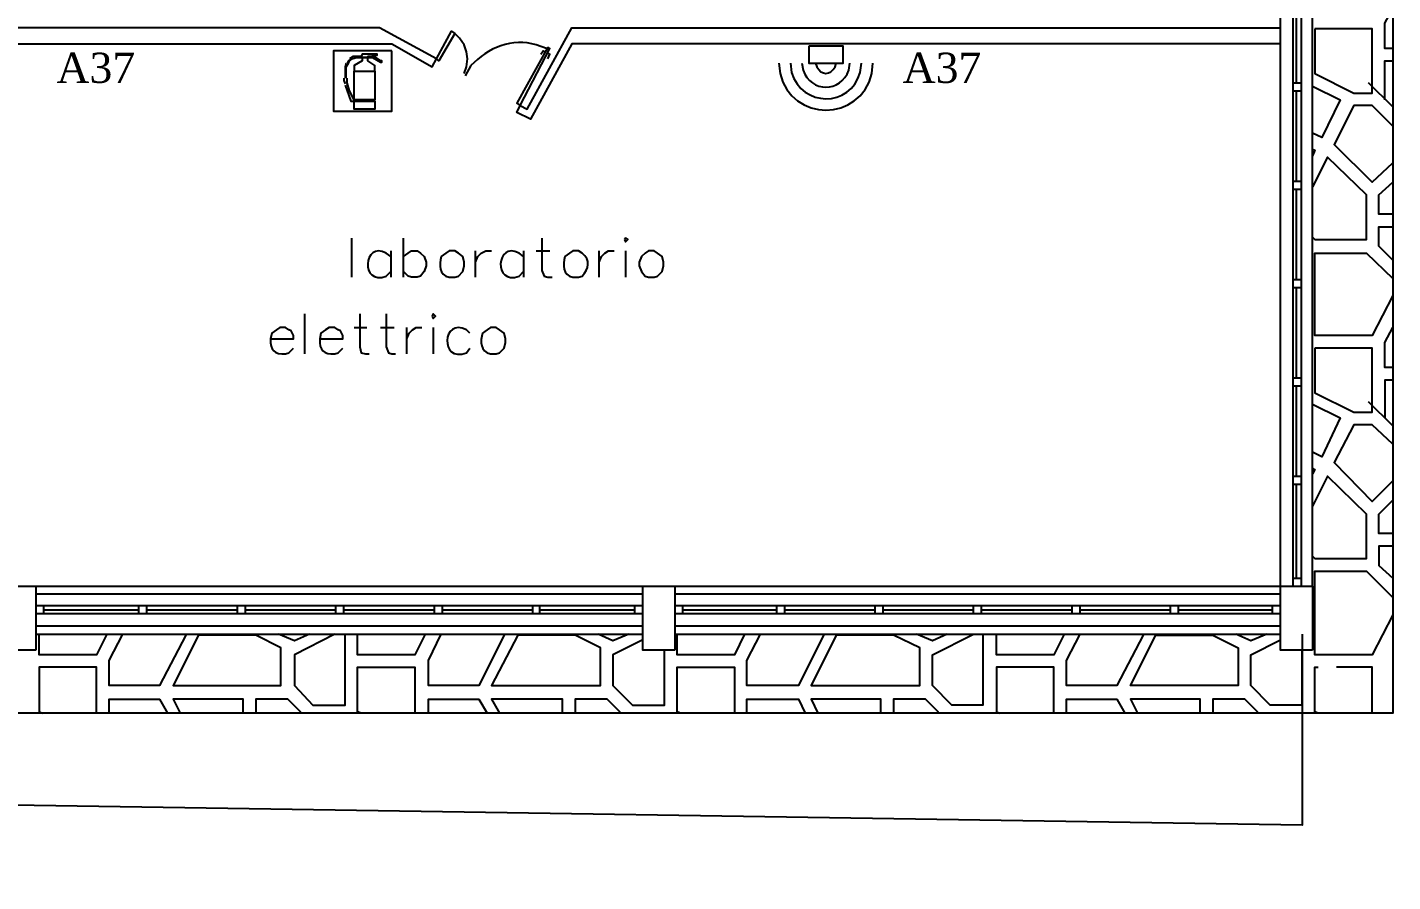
# Model space of a CAD drawing. Header units: millimetres. Extents: x 2592 to 5194, y 1172 to 2359.
# Drawn here: x 2599.987 to 2600.981, y 1177.308 to 1177.93 of the extents above; entities that cross this region are included whole.
import ezdxf

# ---------------------------------------------------------------- set-up
doc = ezdxf.new("R2010")
doc.units = ezdxf.units.MM
doc.layers.add('PDF _Geometria', color=7, linetype='Continuous')
doc.layers.add('PDF _Testo', color=7, linetype='Continuous')
doc.styles.add('PDF Times New Roman', font='times.ttf')

msp = doc.modelspace()

# ---------------------------------------------------------------- linework, layer by layer
at = {"layer": 'PDF _Geometria', "color": 8, "lineweight": 25, "true_color": 0x808080}
for points in [[(2598.97275, 1181.22904), (2598.65608, 1181.22904), (2598.65608, 1181.22821), (2598.65608, 1180.34488), (2600.98108, 1180.34488), (2600.98108, 1179.19488), (2598.84442, 1179.19488), (2598.84442, 1178.57988), (2600.98108, 1178.57988), (2600.98108, 1177.43071), (2598.84442, 1177.43071), (2598.84442, 1176.81488), (2598.93775, 1176.81488)], [(2600.98108, 1177.91488), (2600.97525, 1177.91488), (2600.97525, 1177.93321), (2600.98108, 1177.94404)], [(2600.97525, 1177.87738), (2600.97525, 1177.90571), (2600.98108, 1177.90571)], [(2600.92275, 1177.88738), (2600.94275, 1177.87738), (2600.92942, 1177.84988), (2600.92275, 1177.85321)], [(2600.98108, 1177.87238), (2600.96358, 1177.88988)], [(2600.98108, 1177.85821), (2600.96608, 1177.87321), (2600.95275, 1177.87321), (2600.93858, 1177.84488), (2600.96608, 1177.81738), (2600.98108, 1177.83154)], [(2600.92275, 1177.84154), (2600.92442, 1177.84071), (2600.92275, 1177.83654)], [(2600.92275, 1177.77738), (2600.92442, 1177.77571), (2600.96192, 1177.77571), (2600.96192, 1177.80821), (2600.93358, 1177.83571), (2600.92275, 1177.81404)], [(2600.98108, 1177.79404), (2600.97108, 1177.79404), (2600.97108, 1177.80821), (2600.98108, 1177.81738)], [(2600.98108, 1177.76071), (2600.97108, 1177.77071), (2600.97108, 1177.78488), (2600.98108, 1177.78488)], [(2600.98108, 1177.73488), (2600.96608, 1177.70571), (2600.92442, 1177.70571), (2600.92442, 1177.76571), (2600.96192, 1177.76571), (2600.98108, 1177.74738)], [(2600.98108, 1177.68238), (2600.97525, 1177.68238), (2600.97525, 1177.70071), (2600.98108, 1177.71154)], [(2600.98108, 1177.67321), (2600.97525, 1177.67321), (2600.97525, 1177.64571)], [(2600.92275, 1177.65571), (2600.94275, 1177.64571), (2600.92942, 1177.61738), (2600.92275, 1177.62071)], [(2600.98108, 1177.63988), (2600.96358, 1177.65738)], [(2600.98108, 1177.62654), (2600.96608, 1177.64071), (2600.95275, 1177.64071), (2600.93858, 1177.61321), (2600.96608, 1177.58488), (2600.98108, 1177.59988)], [(2600.92275, 1177.60904), (2600.92442, 1177.60821), (2600.92275, 1177.60488)], [(2600.92275, 1177.54488), (2600.92442, 1177.54321), (2600.96192, 1177.54321), (2600.96192, 1177.57571), (2600.93358, 1177.60321), (2600.92275, 1177.58154)], [(2600.98108, 1177.56154), (2600.97108, 1177.56154), (2600.97108, 1177.57571), (2600.98108, 1177.58571)], [(2600.98108, 1177.55238), (2600.97108, 1177.55238), (2600.97108, 1177.53821), (2600.98108, 1177.52904)], [(2600.98108, 1177.50238), (2600.96608, 1177.47321), (2600.92442, 1177.47321), (2600.92442, 1177.53404), (2600.96192, 1177.53404), (2600.98108, 1177.51488)], [(2600.91525, 1177.48821), (2600.91525, 1177.34904), (2599.94525, 1177.36404)], [(2600.04525, 1177.48821), (2600.03775, 1177.47321), (2599.99608, 1177.47321), (2599.99608, 1177.48821)], [(2600.10275, 1177.48738), (2600.08358, 1177.45071), (2600.04692, 1177.45071), (2600.04692, 1177.46904), (2600.05692, 1177.48821)], [(2600.19275, 1177.48821), (2600.18192, 1177.48321), (2600.17025, 1177.48821)], [(2600.21108, 1177.48821), (2600.18192, 1177.47321), (2600.18192, 1177.45071), (2600.19525, 1177.43654), (2600.21858, 1177.43654), (2600.21858, 1177.48821)], [(2600.27692, 1177.48821), (2600.26942, 1177.47321), (2600.22775, 1177.47321), (2600.22775, 1177.48821)], [(2600.33442, 1177.48738), (2600.31608, 1177.45071), (2600.27942, 1177.45071), (2600.27942, 1177.46904), (2600.28858, 1177.48821)], [(2600.42525, 1177.48821), (2600.41358, 1177.48321), (2600.40275, 1177.48821)], [(2600.50942, 1177.48821), (2600.50192, 1177.47321), (2600.46025, 1177.47321), (2600.46025, 1177.48821)], [(2600.56692, 1177.48738), (2600.54858, 1177.45071), (2600.51108, 1177.45071), (2600.51108, 1177.46904), (2600.52108, 1177.48821)], [(2600.65692, 1177.48821), (2600.64608, 1177.48321), (2600.63442, 1177.48821)], [(2600.68275, 1177.48821), (2600.68275, 1177.43654), (2600.66025, 1177.43654), (2600.64608, 1177.45071), (2600.64608, 1177.47321), (2600.67608, 1177.48821)], [(2600.74192, 1177.48821), (2600.73442, 1177.47321), (2600.69275, 1177.47321), (2600.69275, 1177.48821)], [(2600.79942, 1177.48738), (2600.78025, 1177.45071), (2600.74358, 1177.45071), (2600.74358, 1177.46904), (2600.75358, 1177.48821)], [(2600.88942, 1177.48821), (2600.87775, 1177.48321), (2600.86692, 1177.48821)], [(2600.43525, 1177.48404), (2600.41358, 1177.47321), (2600.41358, 1177.45071), (2600.42775, 1177.43654), (2600.45108, 1177.43654), (2600.45108, 1177.47654)], [(2600.91525, 1177.43654), (2600.89192, 1177.43654), (2600.87775, 1177.45071), (2600.87775, 1177.47321), (2600.89942, 1177.48404)], [(2600.03775, 1177.43071), (2600.03775, 1177.46404), (2599.99608, 1177.46404), (2599.99608, 1177.43154), (2599.99858, 1177.43071)], [(2600.23025, 1177.43071), (2600.22775, 1177.43154), (2600.22775, 1177.46404), (2600.26942, 1177.46404), (2600.26942, 1177.43071)], [(2600.46275, 1177.43071), (2600.46025, 1177.43154), (2600.46025, 1177.46404), (2600.50192, 1177.46404), (2600.50192, 1177.43071)], [(2600.73442, 1177.43071), (2600.73442, 1177.46404), (2600.69275, 1177.46404), (2600.69275, 1177.43154), (2600.69525, 1177.43071)], [(2600.92692, 1177.43071), (2600.92442, 1177.43154), (2600.92442, 1177.46404), (2600.92692, 1177.46404)], [(2600.96608, 1177.43071), (2600.96608, 1177.46404), (2600.94025, 1177.46404)], [(2600.04692, 1177.43071), (2600.04692, 1177.44071), (2600.08358, 1177.44071), (2600.08942, 1177.43071)], [(2600.14442, 1177.43071), (2600.14442, 1177.44071), (2600.09358, 1177.44071), (2600.09858, 1177.43071)], [(2600.18608, 1177.43071), (2600.18608, 1177.43154), (2600.17692, 1177.44071), (2600.15358, 1177.44071), (2600.15358, 1177.43071)], [(2600.27942, 1177.43071), (2600.27942, 1177.44071), (2600.31608, 1177.44071), (2600.32192, 1177.43071)], [(2600.37692, 1177.43071), (2600.37692, 1177.44071), (2600.32525, 1177.44071), (2600.33108, 1177.43071)], [(2600.41858, 1177.43071), (2600.41858, 1177.43154), (2600.40942, 1177.44071), (2600.38608, 1177.44071), (2600.38608, 1177.43071)], [(2600.51108, 1177.43071), (2600.51108, 1177.44071), (2600.54858, 1177.44071), (2600.55358, 1177.43071)], [(2600.60858, 1177.43071), (2600.60858, 1177.44071), (2600.55775, 1177.44071), (2600.56275, 1177.43071)], [(2600.65025, 1177.43071), (2600.65025, 1177.43154), (2600.64108, 1177.44071), (2600.61775, 1177.44071), (2600.61775, 1177.43071)], [(2600.74358, 1177.43071), (2600.74358, 1177.44071), (2600.78025, 1177.44071), (2600.78608, 1177.43071)], [(2600.84108, 1177.43071), (2600.84108, 1177.44071), (2600.79025, 1177.44071), (2600.79525, 1177.43071)], [(2600.88275, 1177.43071), (2600.88275, 1177.43154), (2600.87358, 1177.44071), (2600.85025, 1177.44071), (2600.85025, 1177.43071)]]:
    msp.add_lwpolyline(points, dxfattribs=at)
at = {"layer": 'PDF _Geometria', "lineweight": 25}
for points in [[(2600.92275, 1177.52321), (2600.92275, 1178.48654), (2600.92275, 1178.53321), (2600.89942, 1178.53321), (2600.89942, 1178.48654), (2600.55108, 1178.48654)], [(2600.45858, 1177.52321), (2600.89942, 1177.52321), (2600.89942, 1178.48654), (2600.92275, 1178.48654)], [(2599.72108, 1177.52321), (2599.72108, 1177.91821), (2600.25275, 1177.91821), (2600.28192, 1177.90154), (2600.28525, 1177.90738), (2600.24358, 1177.92988), (2599.33525, 1177.92988), (2599.30358, 1177.87071), (2599.29858, 1177.87321), (2599.29525, 1177.86821), (2599.30525, 1177.86321), (2599.33608, 1177.91821), (2599.70942, 1177.91821), (2599.70942, 1177.52321)], [(2600.89942, 1177.91821), (2600.38358, 1177.91821), (2600.35358, 1177.86321), (2600.34358, 1177.86821), (2600.34608, 1177.87321), (2600.35108, 1177.87071), (2600.38358, 1177.92988), (2600.89942, 1177.92988)], [(2600.22358, 1177.74821), (2600.22358, 1177.77654)], [(2600.26108, 1177.74821), (2600.26108, 1177.77654)], [(2600.36192, 1177.77654), (2600.36192, 1177.75321), (2600.36358, 1177.74904), (2600.36608, 1177.74821), (2600.36942, 1177.74821)], [(2600.25192, 1177.76321), (2600.24858, 1177.76571)], [(2600.25192, 1177.76738), (2600.25192, 1177.74821)], [(2600.26108, 1177.76321), (2600.26442, 1177.76571), (2600.26692, 1177.76738), (2600.27108, 1177.76738), (2600.27358, 1177.76571), (2600.27608, 1177.76321), (2600.27775, 1177.75904), (2600.27775, 1177.75654), (2600.27608, 1177.75238), (2600.27358, 1177.74904), (2600.27108, 1177.74821), (2600.26692, 1177.74821), (2600.26442, 1177.74904), (2600.26108, 1177.75238)], [(2600.29442, 1177.74821), (2600.29858, 1177.74821), (2600.30108, 1177.74904), (2600.30442, 1177.75238), (2600.30525, 1177.75654), (2600.30525, 1177.75904), (2600.30442, 1177.76321), (2600.30108, 1177.76571), (2600.29858, 1177.76738), (2600.29442, 1177.76738), (2600.29192, 1177.76571), (2600.28858, 1177.76321)], [(2600.31358, 1177.74821), (2600.31358, 1177.76738)], [(2600.31358, 1177.75904), (2600.31525, 1177.76321), (2600.31775, 1177.76571), (2600.32108, 1177.76738), (2600.32525, 1177.76738)], [(2600.34858, 1177.76321), (2600.34525, 1177.76571)], [(2600.34858, 1177.76738), (2600.34858, 1177.74821)], [(2600.35775, 1177.76738), (2600.36775, 1177.76738)], [(2600.39108, 1177.76571), (2600.38858, 1177.76738), (2600.38442, 1177.76738), (2600.38192, 1177.76571), (2600.37858, 1177.76321)], [(2600.40358, 1177.74821), (2600.40358, 1177.76738)], [(2600.40358, 1177.75904), (2600.40525, 1177.76321), (2600.40775, 1177.76571), (2600.41025, 1177.76738), (2600.41442, 1177.76738)], [(2600.42275, 1177.76738), (2600.42275, 1177.74821)], [(2600.24858, 1177.74904), (2600.25192, 1177.75238)], [(2600.34525, 1177.74904), (2600.34858, 1177.75238)], [(2600.38442, 1177.74821), (2600.38858, 1177.74821), (2600.39108, 1177.74904)], [(2600.18942, 1177.69238), (2600.18942, 1177.72154)], [(2600.22942, 1177.72154), (2600.22942, 1177.69738), (2600.23025, 1177.69321), (2600.23358, 1177.69238), (2600.23608, 1177.69238)], [(2600.24858, 1177.72154), (2600.24858, 1177.69738), (2600.25025, 1177.69321), (2600.25275, 1177.69238), (2600.25525, 1177.69238)], [(2600.22525, 1177.71154), (2600.23442, 1177.71154)], [(2600.24442, 1177.71154), (2600.25442, 1177.71154)], [(2600.26358, 1177.69238), (2600.26358, 1177.71154)], [(2600.26358, 1177.70321), (2600.26525, 1177.70738), (2600.26775, 1177.70988), (2600.27025, 1177.71154), (2600.27442, 1177.71154)], [(2600.28275, 1177.71154), (2600.28275, 1177.69238)], [(2600.30942, 1177.70738), (2600.30692, 1177.70988)], [(2600.32442, 1177.69238), (2600.32858, 1177.69238), (2600.33108, 1177.69321), (2600.33442, 1177.69654), (2600.33525, 1177.70071), (2600.33525, 1177.70321), (2600.33442, 1177.70738), (2600.33108, 1177.70988), (2600.32858, 1177.71154), (2600.32442, 1177.71154), (2600.32192, 1177.70988), (2600.31858, 1177.70738)], [(2600.17525, 1177.69238), (2600.17775, 1177.69321), (2600.18108, 1177.69654)], [(2600.21108, 1177.69238), (2600.21358, 1177.69321), (2600.21692, 1177.69654)], [(2600.30692, 1177.69321), (2600.30942, 1177.69654)], [(2599.99358, 1177.52321), (2600.43525, 1177.52321)], [(2600.43525, 1177.51738), (2599.99358, 1177.51738)], [(2600.89942, 1177.51738), (2600.45858, 1177.51738)], [(2600.43525, 1177.49404), (2599.99358, 1177.49404)], [(2599.99358, 1177.48821), (2600.43525, 1177.48821)], [(2600.10275, 1177.48738), (2600.10192, 1177.48821)], [(2600.33442, 1177.48738), (2600.33358, 1177.48821)], [(2600.89942, 1177.49404), (2600.45858, 1177.49404)], [(2600.45858, 1177.48821), (2600.89942, 1177.48821)], [(2600.56692, 1177.48738), (2600.56608, 1177.48821)], [(2600.79942, 1177.48738), (2600.79858, 1177.48821)], [(2600.91525, 1177.43654), (2600.91525, 1177.47654)]]:
    msp.add_lwpolyline(points, dxfattribs=at)
at = {"layer": 'PDF _Geometria', "color": 4, "lineweight": 25}
for points in [[(2600.90858, 1177.52321), (2600.90858, 1177.96154), (2600.91442, 1177.96154), (2600.95775, 1177.96154), (2600.95775, 1177.96321), (2600.91442, 1177.96321), (2600.91442, 1177.96154), (2600.91442, 1177.52321)], [(2600.91108, 1177.88988), (2600.91108, 1177.95571)], [(2600.30525, 1177.89654), (2600.30692, 1177.90154), (2600.30775, 1177.90738), (2600.30692, 1177.91238), (2600.30525, 1177.91738), (2600.30192, 1177.92238), (2600.29858, 1177.92571)], [(2600.36525, 1177.91488), (2600.35775, 1177.91738)], [(2600.36108, 1177.91071), (2600.36275, 1177.91321), (2600.36442, 1177.91238)], [(2600.31025, 1177.90238), (2600.30608, 1177.89488)], [(2600.36608, 1177.90738), (2600.36775, 1177.91071), (2600.36608, 1177.91154)], [(2600.90858, 1177.88988), (2600.91442, 1177.88988)], [(2600.90858, 1177.88404), (2600.91442, 1177.88404)], [(2600.91108, 1177.81821), (2600.91108, 1177.88404)], [(2600.90858, 1177.81821), (2600.91442, 1177.81821)], [(2600.90858, 1177.81238), (2600.91442, 1177.81238)], [(2600.91108, 1177.74654), (2600.91108, 1177.81238)], [(2600.90858, 1177.74654), (2600.91442, 1177.74654)], [(2600.90858, 1177.74071), (2600.91442, 1177.74071)], [(2600.91108, 1177.67488), (2600.91108, 1177.74071)], [(2600.90858, 1177.67488), (2600.91442, 1177.67488)], [(2600.90858, 1177.66904), (2600.91442, 1177.66904)], [(2600.91108, 1177.60321), (2600.91108, 1177.66904)], [(2600.90858, 1177.60321), (2600.91442, 1177.60321)], [(2600.90858, 1177.59738), (2600.91442, 1177.59738)], [(2600.91108, 1177.52904), (2600.91108, 1177.59738)], [(2600.90858, 1177.52904), (2600.91442, 1177.52904)], [(2599.99358, 1177.50904), (2600.43525, 1177.50904)], [(2599.99942, 1177.50321), (2599.99942, 1177.50904)], [(2600.06858, 1177.50571), (2599.99942, 1177.50571)], [(2600.06858, 1177.50321), (2600.06858, 1177.50904)], [(2600.07442, 1177.50321), (2600.07442, 1177.50904)], [(2600.14025, 1177.50571), (2600.07442, 1177.50571)], [(2600.14025, 1177.50321), (2600.14025, 1177.50904)], [(2600.14608, 1177.50321), (2600.14608, 1177.50904)], [(2600.21192, 1177.50571), (2600.14608, 1177.50571)], [(2600.21192, 1177.50321), (2600.21192, 1177.50904)], [(2600.21775, 1177.50321), (2600.21775, 1177.50904)], [(2600.28358, 1177.50571), (2600.21775, 1177.50571)], [(2600.28358, 1177.50321), (2600.28358, 1177.50904)], [(2600.28942, 1177.50321), (2600.28942, 1177.50904)], [(2600.35525, 1177.50571), (2600.28942, 1177.50571)], [(2600.35525, 1177.50321), (2600.35525, 1177.50904)], [(2600.36025, 1177.50321), (2600.36025, 1177.50904)], [(2600.42942, 1177.50571), (2600.36025, 1177.50571)], [(2600.42942, 1177.50321), (2600.42942, 1177.50904)], [(2600.45858, 1177.50904), (2600.89942, 1177.50904)], [(2600.46442, 1177.50321), (2600.46442, 1177.50904)], [(2600.53275, 1177.50571), (2600.46442, 1177.50571)], [(2600.53275, 1177.50321), (2600.53275, 1177.50904)], [(2600.53858, 1177.50321), (2600.53858, 1177.50904)], [(2600.60442, 1177.50571), (2600.53858, 1177.50571)], [(2600.60442, 1177.50321), (2600.60442, 1177.50904)], [(2600.61025, 1177.50321), (2600.61025, 1177.50904)], [(2600.67608, 1177.50571), (2600.61025, 1177.50571)], [(2600.67608, 1177.50321), (2600.67608, 1177.50904)], [(2600.68192, 1177.50321), (2600.68192, 1177.50904)], [(2600.74775, 1177.50571), (2600.68192, 1177.50571)], [(2600.74775, 1177.50321), (2600.74775, 1177.50904)], [(2600.75358, 1177.50321), (2600.75358, 1177.50904)], [(2600.81942, 1177.50571), (2600.75358, 1177.50571)], [(2600.81942, 1177.50321), (2600.81942, 1177.50904)], [(2600.82525, 1177.50321), (2600.82525, 1177.50904)], [(2600.89358, 1177.50571), (2600.82525, 1177.50571)], [(2600.89358, 1177.50321), (2600.89358, 1177.50904)], [(2599.99358, 1177.50321), (2600.43525, 1177.50321)], [(2600.45858, 1177.50321), (2600.89942, 1177.50321)]]:
    msp.add_lwpolyline(points, dxfattribs=at)
for points in [[(2600.28525, 1177.90738), (2600.29608, 1177.92738), (2600.29858, 1177.92571), (2600.28692, 1177.90571)], [(2600.36608, 1177.91571), (2600.34358, 1177.87488), (2600.34608, 1177.87321), (2600.36775, 1177.91488)]]:
    msp.add_lwpolyline(points, close=True, dxfattribs=at)
at = {"layer": 'PDF _Geometria', "color": 8, "lineweight": 25, "true_color": 0x808080}
for points in [[(2600.92442, 1177.92904), (2600.92442, 1177.89654), (2600.95275, 1177.88238), (2600.96608, 1177.88238), (2600.96608, 1177.92904)], [(2600.92442, 1177.69654), (2600.92442, 1177.66404), (2600.95275, 1177.64988), (2600.96608, 1177.64988), (2600.96608, 1177.69654)], [(2600.11192, 1177.48738), (2600.09358, 1177.45071), (2600.17192, 1177.45071), (2600.17192, 1177.47821), (2600.15358, 1177.48738)], [(2600.34442, 1177.48738), (2600.32525, 1177.45071), (2600.40442, 1177.45071), (2600.40442, 1177.47821), (2600.38608, 1177.48738)], [(2600.61775, 1177.48738), (2600.57608, 1177.48738), (2600.55775, 1177.45071), (2600.63692, 1177.45071), (2600.63692, 1177.47821)], [(2600.85025, 1177.48738), (2600.86858, 1177.47821), (2600.86858, 1177.45071), (2600.79025, 1177.45071), (2600.80858, 1177.48738)]]:
    msp.add_lwpolyline(points, close=True, dxfattribs=at)
at = {"layer": 'PDF _Geometria', "color": 1, "lineweight": 25, "true_color": 0xf00000}
for points in [[(2600.25275, 1177.91321), (2600.21025, 1177.91321), (2600.21025, 1177.86904), (2600.25275, 1177.86904)], [(2600.23108, 1177.90821), (2600.23108, 1177.90571), (2600.22525, 1177.90238), (2600.22525, 1177.89821), (2600.24025, 1177.89821), (2600.24025, 1177.90238), (2600.23525, 1177.90571), (2600.23525, 1177.90821)], [(2600.22525, 1177.89821), (2600.24025, 1177.89821), (2600.24025, 1177.87738), (2600.22525, 1177.87738)], [(2600.22525, 1177.87654), (2600.24025, 1177.87654), (2600.24025, 1177.87071), (2600.22525, 1177.87071)]]:
    msp.add_lwpolyline(points, close=True, dxfattribs=at)
at = {"layer": 'PDF _Geometria', "color": 6, "lineweight": 25}
msp.add_lwpolyline([(2600.55608, 1177.91654), (2600.55608, 1177.90404), (2600.58108, 1177.90404), (2600.58108, 1177.91654)], close=True, dxfattribs=at)
at = {"layer": 'PDF _Geometria', "color": 1, "lineweight": 25, "true_color": 0xf00000}
for points in [[(2600.21942, 1177.90404), (2600.21858, 1177.90154), (2600.21858, 1177.89988)], [(2600.21942, 1177.89321), (2600.21942, 1177.90154), (2600.22108, 1177.90404), (2600.22192, 1177.90571), (2600.22275, 1177.90654), (2600.22358, 1177.90738), (2600.22692, 1177.90821), (2600.23858, 1177.90821), (2600.24442, 1177.90488), (2600.24525, 1177.90488), (2600.24525, 1177.90571), (2600.24442, 1177.90571), (2600.23942, 1177.90904), (2600.23525, 1177.90904), (2600.24108, 1177.90988), (2600.24192, 1177.90988), (2600.24192, 1177.91071), (2600.23108, 1177.91071), (2600.23025, 1177.90904), (2600.22608, 1177.90904), (2600.22442, 1177.90904), (2600.22192, 1177.90738)], [(2600.22275, 1177.90738), (2600.22108, 1177.90571), (2600.22025, 1177.90404)], [(2600.21775, 1177.89321), (2600.21775, 1177.89154), (2600.21858, 1177.88904)], [(2600.21858, 1177.90071), (2600.21858, 1177.89321)], [(2600.21858, 1177.88821), (2600.22275, 1177.87654), (2600.22525, 1177.87654), (2600.22525, 1177.87738), (2600.22192, 1177.88404), (2600.22025, 1177.88988), (2600.22025, 1177.89321)]]:
    msp.add_lwpolyline(points, dxfattribs=at)
at = {"layer": 'PDF _Geometria', "color": 6, "lineweight": 25}
for points in [[(2600.53442, 1177.90404), (2600.53525, 1177.89654)], [(2600.54275, 1177.90404), (2600.54358, 1177.89738)], [(2600.55108, 1177.90404), (2600.55192, 1177.89904)], [(2600.56108, 1177.90404), (2600.56192, 1177.90154)], [(2600.57525, 1177.90154), (2600.57608, 1177.90404)], [(2600.58525, 1177.89904), (2600.58608, 1177.90404)], [(2600.59358, 1177.89738), (2600.59442, 1177.90404)], [(2600.60192, 1177.89654), (2600.60275, 1177.90404)]]:
    msp.add_lwpolyline(points, dxfattribs=at)
at = {"layer": 'PDF _Geometria', "lineweight": 25}
for points in [[(2600.42192, 1177.77571), (2600.42275, 1177.77404), (2600.42442, 1177.77571), (2600.42275, 1177.77654)], [(2600.43942, 1177.76738), (2600.43692, 1177.76571), (2600.43442, 1177.76321), (2600.43275, 1177.75904), (2600.43275, 1177.75654), (2600.43442, 1177.75238), (2600.43692, 1177.74904), (2600.43942, 1177.74821), (2600.44358, 1177.74821), (2600.44608, 1177.74904), (2600.44942, 1177.75238), (2600.45025, 1177.75654), (2600.45025, 1177.75904), (2600.44942, 1177.76321), (2600.44608, 1177.76571), (2600.44358, 1177.76738)], [(2600.28192, 1177.71988), (2600.28275, 1177.71821), (2600.28442, 1177.71988), (2600.28275, 1177.72154)], [(2600.16442, 1177.70321), (2600.18108, 1177.70321), (2600.18108, 1177.70571), (2600.17942, 1177.70904), (2600.17775, 1177.70988), (2600.17525, 1177.71154), (2600.17108, 1177.71154), (2600.16858, 1177.70988), (2600.16525, 1177.70738)], [(2600.20025, 1177.70321), (2600.21692, 1177.70321), (2600.21692, 1177.70571), (2600.21525, 1177.70904), (2600.21358, 1177.70988), (2600.21108, 1177.71154), (2600.20692, 1177.71154), (2600.20442, 1177.70988), (2600.20108, 1177.70738)], [(2599.99358, 1177.47654), (2599.97108, 1177.47654), (2599.97108, 1177.52321), (2599.99358, 1177.52321)], [(2600.45858, 1177.47654), (2600.43525, 1177.47654), (2600.43525, 1177.52321), (2600.45858, 1177.52321)], [(2600.92275, 1177.47654), (2600.89942, 1177.47654), (2600.89942, 1177.52321), (2600.92275, 1177.52321)]]:
    msp.add_lwpolyline(points, close=True, dxfattribs=at)
at = {"layer": 'PDF _Geometria', "color": 4, "lineweight": 25}
msp.add_open_spline([(2600.35775, 1177.91738), (2600.34049, 1177.92316), (2600.32214, 1177.91502), (2600.31025, 1177.90238)], degree=3, dxfattribs=at)
at = {"layer": 'PDF _Geometria', "color": 6, "lineweight": 25}
for points in [[(2600.53525, 1177.89654), (2600.54328, 1177.86104), (2600.59389, 1177.86104), (2600.60192, 1177.89654)], [(2600.54358, 1177.89738), (2600.55103, 1177.87209), (2600.58626, 1177.87152), (2600.59358, 1177.89738)], [(2600.55192, 1177.89904), (2600.55772, 1177.88246), (2600.57944, 1177.88246), (2600.58525, 1177.89904)], [(2600.56192, 1177.90154), (2600.56532, 1177.89507), (2600.57183, 1177.89507), (2600.57525, 1177.90154)]]:
    msp.add_open_spline(points, degree=3, dxfattribs=at)
at = {"layer": 'PDF _Geometria', "lineweight": 25}
for points in [[(2600.24858, 1177.76571), (2600.23185, 1177.77488), (2600.22947, 1177.74164), (2600.24858, 1177.74904)], [(2600.34525, 1177.76571), (2600.32851, 1177.77488), (2600.32614, 1177.74164), (2600.34525, 1177.74904)], [(2600.28858, 1177.76321), (2600.28699, 1177.75749), (2600.28679, 1177.74956), (2600.29442, 1177.74821)], [(2600.37858, 1177.76321), (2600.37699, 1177.75749), (2600.37679, 1177.74956), (2600.38442, 1177.74821)], [(2600.39108, 1177.74904), (2600.39603, 1177.75442), (2600.39746, 1177.7607), (2600.39108, 1177.76571)], [(2600.30692, 1177.70988), (2600.28925, 1177.71918), (2600.28726, 1177.68559), (2600.30692, 1177.69321)], [(2600.16442, 1177.70321), (2600.16382, 1177.69524), (2600.16749, 1177.69153), (2600.17525, 1177.69238)], [(2600.20025, 1177.70321), (2600.19965, 1177.69524), (2600.20332, 1177.69153), (2600.21108, 1177.69238)], [(2600.31858, 1177.70738), (2600.31699, 1177.70166), (2600.31679, 1177.69372), (2600.32442, 1177.69238)]]:
    msp.add_open_spline(points, degree=3, dxfattribs=at)

# ---------------------------------------------------------------- texts
at = {"layer": 'PDF _Testo', "color": 6, "char_height": 0.02201, "attachment_point": 7, "style": 'PDF Times New Roman'}
for insert in [(2600.00858, 1177.88943), (2600.62442, 1177.88943)]:
    msp.add_mtext('A37', dxfattribs=dict(at, insert=insert))

doc.saveas('drawing.dxf')
